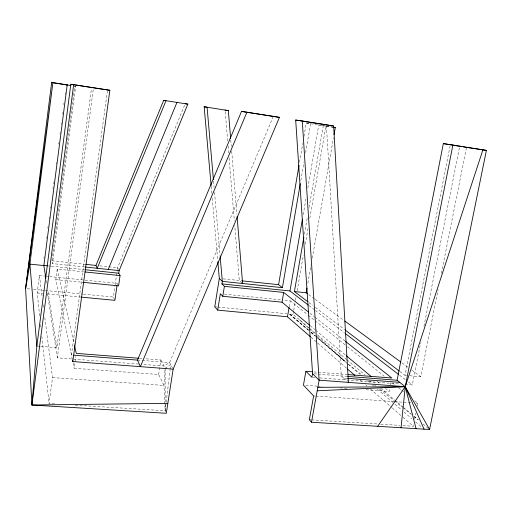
<?xml version="1.0" encoding="UTF-8"?>
<svg xmlns="http://www.w3.org/2000/svg" width="512" height="512" viewBox="0 0 512 512"><rect width="100%" height="100%" fill="white"/><g stroke="black" fill="none" stroke-linecap="round" stroke-linejoin="round"><path stroke-width="0.38" stroke-dasharray="2.56 1.92" d="M170.163 369.491L170.739 364.736L165.126 368.186L163.968 385.421L165.158 410.752L165.734 412.013M75.302 405.146L165.158 410.752L170.067 370.285M39.648 315.834L37.184 292.928L39.424 275.539L45.773 276.179M43.962 258.221L44.166 256.634M46.515 238.419L46.72 236.838M47.846 228.128L48.051 226.547M49.075 218.624L49.274 217.043M50.4 208.333L50.605 206.746M52.954 188.531L53.158 186.95M53.568 183.782L53.773 182.202M56.122 163.987L56.326 162.4M58.675 144.192L58.88 142.605M60.006 133.894L60.211 132.314M61.229 124.39L61.434 122.81M62.56 114.099L62.765 112.512M63.782 104.595L63.987 103.014M65.114 94.304L65.318 92.717M84.672 266.976L52.486 263.61L51.898 260.794L55.405 233.926M55.507 233.133L74.688 86.17L75.654 86.285L52.486 263.61M72.339 359.36L55.814 279.603L57.197 269.101L83.456 271.808M54.63 403.859L49.062 403.507L52.518 377.594L44.698 316.678M40.698 346.394L56.896 347.68L91.501 88.365M138.534 364.077L57.37 357.882L93.389 88.57M107.418 90.81L71.437 354.989L73.03 355.11M52.518 377.594L163.968 385.421L158.624 374.496L74.208 368.288L75.821 356.506M114.605 299.68L113.408 297.037L115.053 285.466M115.162 284.691L117.248 270.029M117.357 269.261L117.581 267.712L184.57 105.229M117.107 284.915L117.325 283.379L49.741 276.582M158.624 374.496L160.838 359.974L145.03 358.739M299.552 162.259L302.778 143.424M303.987 136.365L306.272 123.021L310.618 123.674L305.325 154.426M300.851 180.442L303.968 162.304M303.2 214.656L306.202 197.35M307.84 187.91L318.752 124.973L333.05 127.206M289.19 306.867L290.246 300.768L282.304 299.968M304.41 234.157L307.424 216.864M309.062 207.43L323.315 125.658M309.491 328.211L293.03 314.33L293.581 311.181M293.715 310.394L295.366 300.947M295.507 300.16L296.058 297.011M297.158 290.707L303.347 255.277M305.274 244.256L308.301 226.931M309.818 218.272L325.914 126.15L332.947 127.213M307.814 283.334L311.008 265.235M312.256 258.157L333.491 137.792M366.138 389.747L389.152 391.443L389.734 388.454M390.464 384.723L390.899 382.483M406.566 375.507L404.992 375.386L450.176 145.587M405.126 384.416L412.294 384.966L420.685 342.694M423.949 326.253L459.693 146.214M409.722 375.757L420.762 376.634L438.086 289.786M441.37 273.35L466.502 147.379M402.95 425.574L413.267 426.214L413.728 423.923M414.643 419.328L415.866 413.203M417.242 406.31L417.856 403.251L414.118 400.25M273.306 116.474L169.568 362.592L163.994 366.016L142.509 364.378M309.331 419.738L310.918 419.84M311.712 419.885L377.562 423.994M380.736 424.192L399.782 425.376M347.686 363.853L343.443 360.224L347.936 360.602L364.922 374.925M313.638 395.936L315.226 396.045M316.026 396.102L393.99 401.574M394.784 401.632L410.694 402.746M416.262 403.136L417.856 403.251M305.818 385.312L316.928 386.131M317.722 386.189L322.483 386.541M339.942 387.821L348.672 388.467M326.445 125.741L341.274 375.923L343.597 378.029L346.765 378.272M312.698 377.37L315.091 377.549M319.872 377.914L400.346 384.051M139.494 358.304L141.869 358.49M313.856 371.923L347.245 374.528M137.51 360.109L141.421 360.41M142.202 360.474L169.568 362.592L172.454 367.872M314.17 373.818L317.357 374.067M318.157 374.131L346.854 376.352M37.613 346.15L39.93 346.33M37.184 292.928L42.739 293.459M47.494 293.914L80.013 297.011M27.181 288.736L30.349 289.043M33.51 289.344L44.582 290.413M45.376 290.49L82.554 294.067M83.347 294.144L113.408 297.037M214.758 306.797L217.133 307.027M217.926 307.104L286.835 313.734M293.03 314.33L289.21 313.965L308.595 330.419M46.566 276.262L48.947 276.499M224.314 294.138L281.51 299.891M55.814 279.603L82.829 282.304M48.339 265.894L50.611 266.131M51.366 266.208L84.186 269.613M51.898 260.794L84.96 264.275M99.834 265.843L117.581 267.712L118.522 269.434M223.162 278.848L240.89 280.717M74.106 86.035L75.654 86.285M306.272 123.021L325.914 126.15M308.73 294.656L314.522 298.899M315.168 299.366L343.494 320.096M402.086 362.97L407.885 367.213M411.744 370.035L420.762 376.634M309.024 302.637L312.832 305.523M315.379 307.456L344.614 329.613M399.91 371.533L404.992 375.386M308.979 305.574L314.682 309.958M315.315 310.445L344.474 332.851M399.616 375.226L405.958 380.096M408.493 382.042L412.294 384.966M309.939 313.216L314.31 316.678M314.938 317.178L344.922 340.915M343.443 360.224L345.939 362.221M348.435 364.211L360.909 374.163M369.024 380.64L372.141 383.123M374.637 385.12L375.885 386.112M379.629 389.101L393.978 400.55M394.598 401.05L402.086 407.021M402.714 407.52L411.443 414.49M413.939 416.48L418.31 419.962L414.061 416.384M290.246 300.768L307.68 314.765M308.301 315.264L314.522 320.269M315.149 320.768L345.024 344.762M347.514 346.758L384.243 376.256M392.333 382.752L394.822 384.755M398.56 387.75L401.05 389.754M401.67 390.253L403.539 391.75M310.189 325.651L315.085 329.734M315.693 330.246L345.69 355.232M376.909 381.242L379.974 383.795M385.478 388.384L389.152 391.443M310.106 328.73L314.989 332.838M317.427 334.893L347.328 360.083M372.806 381.581L374.63 383.117M380.698 388.237L403.142 407.168M403.75 407.68L411.027 413.824M423.046 423.974L428.973 428.992M311.021 332.474L315.258 336.077M317.683 338.131L343.731 360.243L317.331 336.09M289.53 313.997L308.198 329.926M311.213 332.493L315.424 336.09M316.032 336.608L343.731 360.243L315.981 336.365M348.294 364.371L359.808 374.221M367.693 380.954L369.51 382.509M372.538 385.101L373.754 386.138M377.389 389.248L394.362 403.757M394.97 404.275L401.638 409.978M404.058 412.051L411.942 418.79M415.578 421.894L421.638 427.078M290.035 314.042L308.736 330.138M311.149 332.211L315.373 335.846M310.938 337.203L316.96 342.438M317.562 342.963L347.053 368.621M360.301 380.141L363.309 382.758M365.715 384.851L366.918 385.901M370.528 389.043L391.597 407.366M392.198 407.891L402.432 416.794M403.034 417.318L413.267 426.214M242.067 283.008L239.322 280.55L234.746 225.594M343.597 378.029L347.328 381.414M299.731 319.987L308.531 328.038M309.12 328.576L314.982 333.946M160.838 359.974L164.563 367.104M57.197 269.101L74.31 344.781M73.082 362.848L74.208 368.288M46.234 280.563L46.739 283.725M47.994 291.622L56.896 347.68M47.411 293.581L57.37 357.882M39.424 275.539L42.266 297.69M43.181 304.813L43.482 307.187M40.576 324.525L41.005 328.474M41.85 336.371L49.062 403.507M213.555 181.165L214.112 187.526M214.528 192.301L220.102 255.923M211.174 186.246L211.872 194.195M212.224 198.17L217.696 260.16M230.778 140.064L231.302 146.438M231.699 151.219L236.89 214.17M225.254 111.699L227.776 141.965M228.109 145.946L228.704 153.114M229.101 157.894L234.342 220.813M165.126 368.186L165.158 410.752"/><path stroke-width="0.77" d="M173.146 369.126L166.304 413.28L31.923 405.005L36.845 346.086L70.829 84.256L109.85 90.291L72.794 361.542L173.146 369.126L279.424 117.357L241.51 111.398L137.51 360.109L140.378 366.65L246.938 112.166M401.037 427.738L405.248 386.675L452.89 145.037L486.4 150.381L429.568 429.498L311.488 422.227L309.331 419.738L313.638 395.936L303.43 385.139L305.907 371.302L312.269 371.795M45.856 278.195L43.853 265.562L67.187 84.896L51.661 82.502L25.6 288.582L31.923 405.005L167.846 403.366M31.923 405.005L73.683 84.518M116.998 285.69L114.906 300.339L80.806 297.088M82.829 282.304L118.586 285.875L120.058 275.578L118.778 273.203L119.149 270.586L187.827 104.134L163.68 100.333L95.974 265.44L97.229 268.294L166.01 100.659L163.68 100.333M217.837 261.747L219.309 278.438L214.758 306.797L217.696 310.131L287.462 316.781L310.336 336.678M217.696 310.131L220.339 293.741L222.778 296.275L282.029 302.195L309.574 325.146M308.691 312.23L283.706 292.448L224.39 286.336L221.926 283.904L222.33 281.376L220.173 256.723M222.778 296.275L224.39 286.336M300.307 183.59L282.406 287.661L278.592 284.691L299.014 165.402M282.029 302.195L283.706 292.448M308.346 305.088L289.965 290.963L302.381 219.373M287.462 316.781L289.056 307.635M307.75 301.67L294.406 291.552L303.859 237.306M307.437 293.715L306.15 292.774L306.982 288.051M334.048 134.643L335.296 127.565L333.798 127.328L335.296 127.565M311.488 422.227L319.13 380.166L302.278 120.998L295.686 120.045L312.576 373.696L311.904 377.306L305.907 371.302M429.568 429.498L405.248 386.675L397.082 380.243L443.334 143.603L452.89 145.037M377.651 426.298L405.248 386.675L482.912 149.83M108.224 269.44L176.954 102.406M317.203 390.784L405.248 386.675L424.064 429.152M317.83 387.341L405.248 386.675L416.038 428.659M405.248 386.675L319.13 380.166L312.576 373.696M347.552 378.336L399.75 382.349M138.707 358.246L76.256 353.37L74.49 345.562M348.045 374.592L391.77 378.003L345.542 341.408M73.824 355.174L137.51 360.109M347.648 376.416L397.082 380.243M43.802 265.427L47.584 265.818M84.966 269.696L118.778 273.203M221.926 283.904L289.965 290.963M43.853 265.562L29.901 264.115L25.6 288.582L52.89 82.618L29.901 264.115L36.845 346.086M294.406 291.552L306.15 292.774M85.043 271.968L120.058 275.578M85.747 264.358L95.974 265.44M241.677 280.8L278.592 284.691M85.453 267.059L119.149 270.586M282.406 287.661L222.33 281.376L219.309 278.438M93.498 87.782L70.829 84.256M66.336 84.8L67.187 84.896M109.85 90.291L94.272 87.904M185.184 103.75L187.827 104.134M279.424 117.357L241.51 111.398M211.104 185.453L204.16 106.771L207.078 107.2L213.414 179.571M225.12 110.106L228.339 110.579L230.643 138.47M348.39 382.381L333.632 126.003L295.686 120.045M466.502 147.379L486.4 150.381M302.278 120.998L333.632 126.003M443.334 143.603L461.882 146.643M463.418 146.886L465.728 147.258M51.661 82.502L70.995 85.542M204.16 106.771L228.339 110.579M344.781 321.037L400.8 362.029M345.248 330.099L399.27 371.046M345.107 333.338L398.349 374.253M346.304 355.744L371.398 376.653M347.654 369.146L354.88 375.43M72.493 360.083L72.794 361.542M237.088 216.563L242.618 283.494"/></g></svg>
